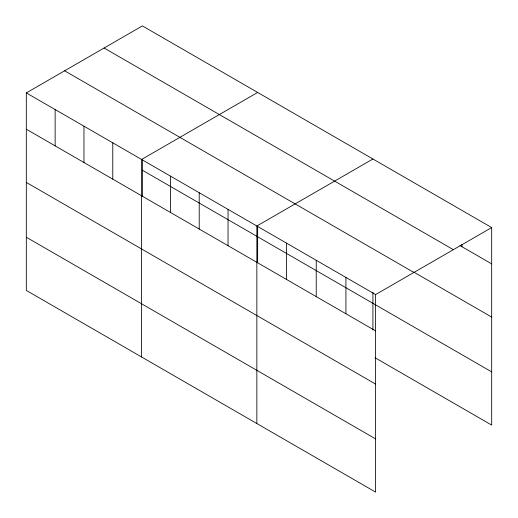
<?xml version="1.0" encoding="UTF-8"?>
<svg xmlns="http://www.w3.org/2000/svg" width="518" height="518" viewBox="0 0 518 518"><rect width="100%" height="100%" fill="white"/><g stroke="black" fill="none" stroke-linecap="round" stroke-linejoin="round"><path stroke-width="0.78" d="M26.321 92.91L375.608 294.574L375.608 492.1L26.321 290.436L26.321 92.91L142.392 25.9L491.679 227.564L491.679 425.09L374.993 357.718M257.653 92.45L141.582 159.46L141.582 356.986M372.921 158.994L256.85 226.01L256.85 423.536M375.608 294.574L491.679 227.564M459.919 245.538L491.679 263.876M104.086 48.012L453.38 249.676M413.662 272.034L491.679 317.074M64.62 70.798L413.914 272.462M142.392 170.228L491.679 371.885M26.321 129.228L375.608 330.892M26.321 182.427L375.608 384.091M26.321 237.238L375.608 438.901M461.991 244.315L461.991 246.736M372.921 292.042L372.921 329.921M345.92 277.434L345.92 313.753M316.233 260.289L316.233 296.607M286.538 243.149L286.538 279.467M257.653 226.295L257.653 262.568M228.037 209.369L228.037 245.687M199.216 192.735L199.216 229.053M170.403 176.101L170.403 212.412M142.392 159.751L142.392 196.827M112.769 142.826L112.769 179.144M83.955 126.185L83.955 162.503M55.135 109.551L55.135 145.869"/></g></svg>
